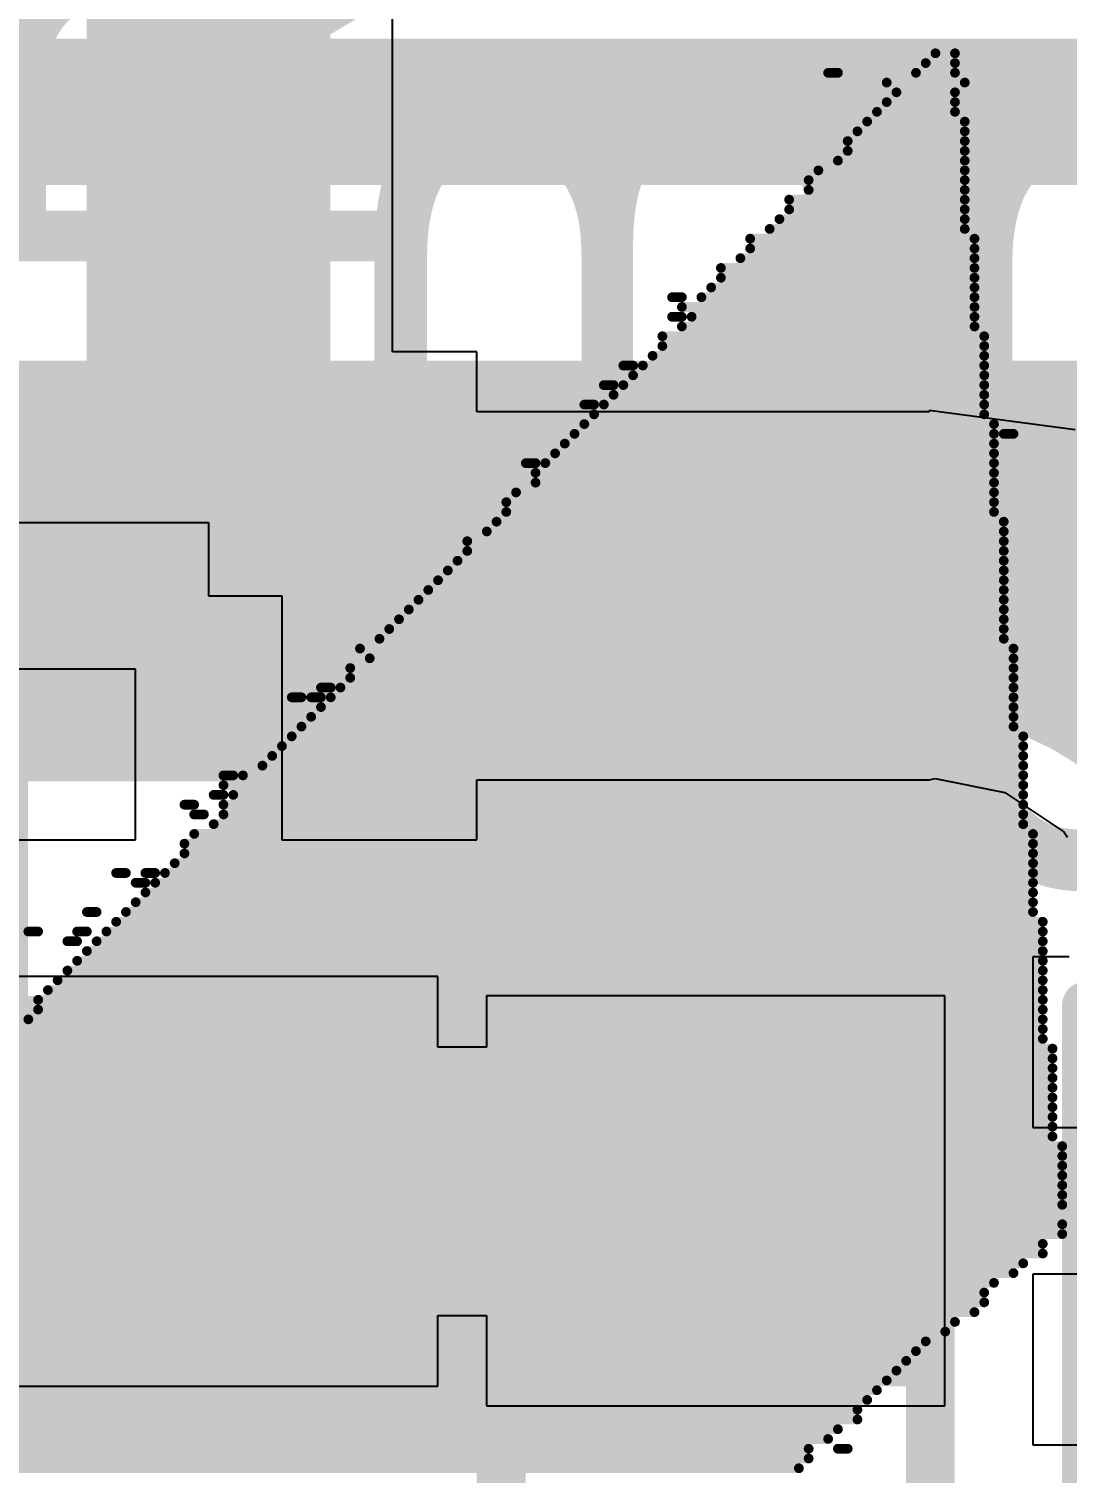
# Model space of a CAD drawing. Header units: millimetres. Extents: x -41 to 155, y -111 to 87.
# Drawn here: x 5.872 to 8.576, y 10.681 to 14.44 of the extents above; entities that cross this region are included whole.
import ezdxf

# ---------------------------------------------------------------- set-up
doc = ezdxf.new("R2010")
doc.units = ezdxf.units.MM
for name, color, linetype in [('BottomLayer', 5, 'Continuous'), ('BottomOverlay', 54, 'Continuous'), ('Mechanical1', 6, 'Continuous'), ('Mechanical2', 216, 'Continuous'), ('TopLayer', 1, 'Continuous'), ('TopOverlay', 2, 'Continuous'), ('TopPaste', 8, 'Continuous'), ('TopSolder', 216, 'Continuous')]:
    doc.layers.add(name, color=color, linetype=linetype)
doc.styles.add('Arial', font='', dxfattribs={"height": 0.2})
doc.styles.get('Arial').set_extended_font_data('Arial')

# ---------------------------------------------------------------- blocks, each defined once
blk = doc.blocks.new('S______B______36')
at = {"layer": 'TopLayer'}
for points in [[(-1.143, -0.4445), (-1.143, 0.4445), (-0.381, 0.4445), (-0.381, -0.4445)], [(0.381, -0.4445), (0.381, 0.4445), (1.143, 0.4445), (1.143, -0.4445)]]:
    blk.add_hatch(color=1, dxfattribs=at).paths.add_polyline_path(points)
at = {"layer": 'TopPaste'}
for points in [[(-1.143, -0.4445), (-1.143, 0.4445), (-0.381, 0.4445), (-0.381, -0.4445)], [(0.381, -0.4445), (0.381, 0.4445), (1.143, 0.4445), (1.143, -0.4445)]]:
    blk.add_hatch(color=8, dxfattribs=at).paths.add_polyline_path(points)
at = {"layer": 'TopSolder'}
for points in [[(-1.2446, -0.5461), (-1.2446, 0.5461), (-0.2794, 0.5461), (-0.2794, -0.5461)], [(0.2794, -0.5461), (0.2794, 0.5461), (1.2446, 0.5461), (1.2446, -0.5461)]]:
    blk.add_hatch(color=216, dxfattribs=at).paths.add_polyline_path(points)
at = {"layer": 'TopOverlay', "const_width": 0.127}
for points in [[(-1.27, 0.5588), (1.27, 0.5588)], [(-1.27, 0.5588), (-1.27, -0.5588)], [(1.27, 0.5588), (1.27, -0.5588)], [(-1.27, -0.5588), (1.27, -0.5588)]]:
    blk.add_lwpolyline(points, dxfattribs=at)
at = {"layer": 'TopOverlay', "const_width": 0.0635}
for points in [[(-1.30175, 0.5588, 1), (-1.23825, 0.5588, 1)], [(-1.30175, 0.5588, 1), (-1.23825, 0.5588, 1)], [(1.23825, 0.5588, 1), (1.30175, 0.5588, 1)], [(1.23825, 0.5588, 1), (1.30175, 0.5588, 1)], [(-1.30175, -0.5588, 1), (-1.23825, -0.5588, 1)], [(-1.30175, -0.5588, 1), (-1.23825, -0.5588, 1)], [(1.23825, -0.5588, 1), (1.30175, -0.5588, 1)], [(1.23825, -0.5588, 1), (1.30175, -0.5588, 1)]]:
    blk.add_lwpolyline(points, format="xyb", close=True, dxfattribs=at)
blk = doc.blocks.new('R___0603_44')
at = {"layer": 'TopLayer'}
for points in [[(-0.381, 0.4445), (-0.381, -0.4445), (-1.143, -0.4445), (-1.143, 0.4445)], [(1.143, 0.4445), (1.143, -0.4445), (0.381, -0.4445), (0.381, 0.4445)]]:
    blk.add_hatch(color=1, dxfattribs=at).paths.add_polyline_path(points)
at = {"layer": 'TopPaste'}
for points in [[(-0.381, 0.4445), (-0.381, -0.4445), (-1.143, -0.4445), (-1.143, 0.4445)], [(1.143, 0.4445), (1.143, -0.4445), (0.381, -0.4445), (0.381, 0.4445)]]:
    blk.add_hatch(color=8, dxfattribs=at).paths.add_polyline_path(points)
at = {"layer": 'TopSolder'}
for points in [[(-0.2794, 0.5461), (-0.2794, -0.5461), (-1.2446, -0.5461), (-1.2446, 0.5461)], [(1.2446, 0.5461), (1.2446, -0.5461), (0.2794, -0.5461), (0.2794, 0.5461)]]:
    blk.add_hatch(color=216, dxfattribs=at).paths.add_polyline_path(points)
at = {"layer": 'TopOverlay', "const_width": 0.127}
for points in [[(-1.2192, 0.5334), (-1.2192, -0.5334)], [(-1.2192, 0.5334), (1.2192, 0.5334)], [(1.2192, 0.5334), (1.2192, -0.5334)], [(-1.2192, -0.5334), (1.2192, -0.5334)]]:
    blk.add_lwpolyline(points, dxfattribs=at)
at = {"layer": 'TopOverlay', "const_width": 0.0635}
for points in [[(-1.25095, 0.5334, 1), (-1.18745, 0.5334, 1)], [(-1.25095, 0.5334, 1), (-1.18745, 0.5334, 1)], [(1.18745, 0.5334, 1), (1.25095, 0.5334, 1)], [(1.18745, 0.5334, 1), (1.25095, 0.5334, 1)], [(-1.25095, -0.5334, 1), (-1.18745, -0.5334, 1)], [(-1.25095, -0.5334, 1), (-1.18745, -0.5334, 1)], [(1.18745, -0.5334, 1), (1.25095, -0.5334, 1)], [(1.18745, -0.5334, 1), (1.25095, -0.5334, 1)]]:
    blk.add_lwpolyline(points, format="xyb", close=True, dxfattribs=at)
blk = doc.blocks.new('S______B______80')
at = {"layer": 'TopLayer'}
for points in [[(-1.143, -0.4445), (-1.143, 0.4445), (-0.381, 0.4445), (-0.381, -0.4445)], [(0.381, -0.4445), (0.381, 0.4445), (1.143, 0.4445), (1.143, -0.4445)]]:
    blk.add_hatch(color=1, dxfattribs=at).paths.add_polyline_path(points)
at = {"layer": 'TopPaste'}
for points in [[(-1.143, -0.4445), (-1.143, 0.4445), (-0.381, 0.4445), (-0.381, -0.4445)], [(0.381, -0.4445), (0.381, 0.4445), (1.143, 0.4445), (1.143, -0.4445)]]:
    blk.add_hatch(color=8, dxfattribs=at).paths.add_polyline_path(points)
at = {"layer": 'TopSolder'}
for points in [[(-1.2446, -0.5461), (-1.2446, 0.5461), (-0.2794, 0.5461), (-0.2794, -0.5461)], [(0.2794, -0.5461), (0.2794, 0.5461), (1.2446, 0.5461), (1.2446, -0.5461)]]:
    blk.add_hatch(color=216, dxfattribs=at).paths.add_polyline_path(points)
at = {"layer": 'TopOverlay', "const_width": 0.127}
for points in [[(-1.27, 0.5588), (-1.27, -0.5588)], [(-1.27, 0.5588), (1.27, 0.5588)], [(1.27, 0.5588), (1.27, -0.5588)], [(-1.27, -0.5588), (1.27, -0.5588)]]:
    blk.add_lwpolyline(points, dxfattribs=at)
at = {"layer": 'TopOverlay', "const_width": 0.0635}
for points in [[(-1.30175, 0.5588, 1), (-1.23825, 0.5588, 1)], [(-1.30175, 0.5588, 1), (-1.23825, 0.5588, 1)], [(1.23825, 0.5588, 1), (1.30175, 0.5588, 1)], [(1.23825, 0.5588, 1), (1.30175, 0.5588, 1)], [(-1.30175, -0.5588, 1), (-1.23825, -0.5588, 1)], [(-1.30175, -0.5588, 1), (-1.23825, -0.5588, 1)], [(1.23825, -0.5588, 1), (1.30175, -0.5588, 1)], [(1.23825, -0.5588, 1), (1.30175, -0.5588, 1)]]:
    blk.add_lwpolyline(points, format="xyb", close=True, dxfattribs=at)

msp = doc.modelspace()

# ---------------------------------------------------------------- linework, layer by layer
at = {"layer": 'BottomLayer', "const_width": 0.381}
for points in [[(4.6589, 14.224), (9.4742, 14.224)], [(4.7605, 13.3858), (9.8552, 13.3858)]]:
    msp.add_lwpolyline(points, dxfattribs=at)
at = {"layer": 'BottomOverlay', "const_width": 0.0254}
for points in [[(8.2074, 14.351), (8.2836, 14.351)], [(8.2328, 14.3764), (8.2836, 14.3764)], [(7.9534, 14.3256), (7.9788, 14.3256)], [(8.182, 14.3256), (8.2836, 14.3256)], [(8.1058, 14.3002), (8.309, 14.3002)], [(8.1312, 14.2748), (8.2836, 14.2748)], [(8.1058, 14.2494), (8.2836, 14.2494)], [(8.055, 14.1986), (8.309, 14.1986)], [(8.0804, 14.224), (8.2836, 14.224)], [(8.0296, 14.1732), (8.309, 14.1732)], [(8.0042, 14.1478), (8.309, 14.1478)], [(8.0042, 14.1224), (8.309, 14.1224)], [(7.9788, 14.097), (8.309, 14.097)], [(7.928, 14.0716), (8.309, 14.0716)], [(7.9026, 14.0462), (8.309, 14.0462)], [(7.9026, 14.0208), (8.309, 14.0208)], [(7.8518, 13.9954), (8.309, 13.9954)], [(7.8264, 13.9446), (8.309, 13.9446)], [(7.8518, 13.97), (8.309, 13.97)], [(7.801, 13.9192), (8.309, 13.9192)], [(7.7502, 13.8938), (8.3344, 13.8938)], [(7.7502, 13.8684), (8.3344, 13.8684)], [(7.7248, 13.843), (8.3344, 13.843)], [(7.674, 13.8176), (8.3344, 13.8176)], [(7.674, 13.7922), (8.3344, 13.7922)], [(7.6486, 13.7668), (8.3344, 13.7668)], [(7.547, 13.7414), (7.5724, 13.7414)], [(7.5724, 13.716), (8.3344, 13.716)], [(7.6232, 13.7414), (8.3344, 13.7414)], [(7.547, 13.6906), (7.5724, 13.6906)], [(7.5978, 13.6906), (8.3344, 13.6906)], [(7.5216, 13.6398), (8.3598, 13.6398)], [(7.5724, 13.6652), (8.3344, 13.6652)], [(7.5216, 13.6144), (8.3598, 13.6144)], [(7.42, 13.5636), (7.4454, 13.5636)], [(7.4708, 13.5636), (8.3598, 13.5636)], [(7.4962, 13.589), (8.3598, 13.589)], [(7.4454, 13.5382), (8.3598, 13.5382)], [(7.3692, 13.5128), (7.3946, 13.5128)], [(7.3946, 13.4874), (8.3598, 13.4874)], [(7.42, 13.5128), (8.3598, 13.5128)], [(7.3184, 13.462), (7.3438, 13.462)], [(7.3692, 13.462), (8.3598, 13.462)], [(7.3184, 13.4112), (8.3852, 13.4112)], [(7.3438, 13.4366), (8.3598, 13.4366)], [(7.293, 13.3858), (8.3852, 13.3858)], [(8.4106, 13.3858), (8.436, 13.3858)], [(7.2422, 13.335), (8.3852, 13.335)], [(7.2676, 13.3604), (8.3852, 13.3604)], [(7.166, 13.3096), (7.1914, 13.3096)], [(7.2168, 13.3096), (8.3852, 13.3096)], [(7.1914, 13.2842), (8.3852, 13.2842)], [(7.1914, 13.2588), (8.3852, 13.2588)], [(7.1406, 13.2334), (8.3852, 13.2334)], [(7.1152, 13.208), (8.3852, 13.208)], [(7.1152, 13.1826), (8.3852, 13.1826)], [(7.0898, 13.1572), (8.4106, 13.1572)], [(7.0644, 13.1318), (8.4106, 13.1318)], [(7.0136, 13.1064), (8.4106, 13.1064)], [(7.0136, 13.081), (8.4106, 13.081)], [(6.9882, 13.0556), (8.4106, 13.0556)], [(6.9374, 13.0048), (8.4106, 13.0048)], [(6.9628, 13.0302), (8.4106, 13.0302)], [(6.912, 12.9794), (8.4106, 12.9794)], [(6.8612, 12.9286), (8.4106, 12.9286)], [(6.8866, 12.954), (8.4106, 12.954)], [(6.8358, 12.9032), (8.4106, 12.9032)], [(6.785, 12.8524), (8.4106, 12.8524)], [(6.8104, 12.8778), (8.4106, 12.8778)], [(6.7342, 12.827), (8.436, 12.827)], [(6.7088, 12.7762), (8.436, 12.7762)], [(6.7596, 12.8016), (8.436, 12.8016)], [(6.7088, 12.7508), (8.436, 12.7508)], [(6.5564, 12.7), (6.5818, 12.7)], [(6.6072, 12.7), (6.6326, 12.7)], [(6.6326, 12.7254), (6.658, 12.7254)], [(6.658, 12.7), (8.436, 12.7)], [(6.6834, 12.7254), (8.436, 12.7254)], [(6.6326, 12.6746), (8.436, 12.6746)], [(6.5818, 12.6238), (8.436, 12.6238)], [(6.6072, 12.6492), (8.436, 12.6492)], [(6.5564, 12.5984), (8.4614, 12.5984)], [(6.5056, 12.5476), (8.4614, 12.5476)], [(6.531, 12.573), (8.4614, 12.573)], [(6.4802, 12.5222), (8.4614, 12.5222)], [(6.3786, 12.4968), (6.404, 12.4968)], [(6.3786, 12.4714), (8.4614, 12.4714)], [(6.4294, 12.4968), (8.4614, 12.4968)], [(6.3532, 12.446), (6.3786, 12.446)], [(6.404, 12.446), (8.4614, 12.446)], [(6.277, 12.4206), (6.3024, 12.4206)], [(6.3024, 12.3952), (6.3278, 12.3952)], [(6.3786, 12.4206), (8.4614, 12.4206)], [(6.3786, 12.3952), (8.4614, 12.3952)], [(6.3532, 12.3698), (8.4614, 12.3698)], [(6.277, 12.319), (8.4868, 12.319)], [(6.3024, 12.3444), (8.4868, 12.3444)], [(6.277, 12.2936), (8.4868, 12.2936)], [(6.0992, 12.2428), (6.1246, 12.2428)], [(6.1754, 12.2428), (6.2008, 12.2428)], [(6.2262, 12.2428), (8.4868, 12.2428)], [(6.2516, 12.2682), (8.4868, 12.2682)], [(6.15, 12.2174), (6.1754, 12.2174)], [(6.2008, 12.2174), (8.4868, 12.2174)], [(6.1754, 12.192), (8.4868, 12.192)], [(6.023, 12.1412), (6.0484, 12.1412)], [(6.1246, 12.1412), (8.4868, 12.1412)], [(6.15, 12.1666), (8.4868, 12.1666)], [(6.0992, 12.1158), (8.5122, 12.1158)], [(5.8706, 12.0904), (5.896, 12.0904)], [(5.9722, 12.065), (5.9976, 12.065)], [(5.9976, 12.0904), (6.023, 12.0904)], [(6.0484, 12.065), (8.5122, 12.065)], [(6.0738, 12.0904), (8.5122, 12.0904)], [(6.023, 12.0396), (8.5122, 12.0396)], [(5.9722, 11.9888), (8.5122, 11.9888)], [(5.9976, 12.0142), (8.5122, 12.0142)], [(5.9468, 11.9634), (8.5122, 11.9634)], [(5.896, 11.9126), (8.5122, 11.9126)], [(5.9214, 11.938), (8.5122, 11.938)], [(5.896, 11.8872), (8.5122, 11.8872)], [(3.1274, 11.8364), (8.5122, 11.8364)], [(5.8706, 11.8618), (8.5122, 11.8618)], [(3.1782, 11.811), (8.5122, 11.811)], [(3.2036, 11.7856), (8.5376, 11.7856)], [(3.229, 11.7602), (8.5376, 11.7602)], [(3.2544, 11.7348), (8.5376, 11.7348)], [(3.2544, 11.7094), (8.5376, 11.7094)], [(3.2798, 11.684), (8.5376, 11.684)], [(3.3306, 11.6586), (8.5376, 11.6586)], [(3.356, 11.6332), (8.5376, 11.6332)], [(3.356, 11.6078), (8.5376, 11.6078)], [(3.3814, 11.5824), (8.5376, 11.5824)], [(3.4068, 11.557), (8.5376, 11.557)], [(3.4322, 11.5316), (8.563, 11.5316)], [(3.4576, 11.5062), (8.563, 11.5062)], [(3.4576, 11.4808), (8.563, 11.4808)], [(3.483, 11.4554), (8.563, 11.4554)], [(3.5084, 11.43), (8.563, 11.43)], [(3.5338, 11.4046), (8.563, 11.4046)], [(3.5592, 11.3792), (8.563, 11.3792)], [(3.5846, 11.3538), (8.5884, 11.3538)], [(3.5846, 11.3284), (8.563, 11.3284)], [(3.61, 11.303), (8.563, 11.303)], [(3.6354, 11.2776), (8.5122, 11.2776)], [(3.6608, 11.2522), (8.5122, 11.2522)], [(3.6862, 11.2268), (8.4614, 11.2268)], [(3.7116, 11.2014), (8.436, 11.2014)], [(3.737, 11.176), (8.3852, 11.176)], [(3.737, 11.1506), (8.3598, 11.1506)], [(3.7624, 11.1252), (8.3598, 11.1252)], [(3.7624, 11.0998), (8.3344, 11.0998)], [(3.7878, 11.0744), (8.2836, 11.0744)], [(3.8132, 11.049), (8.2582, 11.049)], [(3.8386, 11.0236), (8.2074, 11.0236)], [(3.864, 10.9982), (8.182, 10.9982)], [(3.8894, 10.9728), (8.1566, 10.9728)], [(3.8894, 10.9474), (8.1312, 10.9474)], [(3.9148, 10.922), (8.1058, 10.922)], [(3.9402, 10.8966), (8.0804, 10.8966)], [(3.9402, 10.8712), (8.055, 10.8712)], [(3.9656, 10.8458), (8.0296, 10.8458)], [(3.991, 10.8204), (8.0296, 10.8204)], [(3.991, 10.795), (7.9788, 10.795)], [(4.0164, 10.7696), (7.9534, 10.7696)], [(4.0418, 10.7442), (7.9026, 10.7442)], [(7.9788, 10.7442), (8.0042, 10.7442)], [(4.0672, 10.7188), (7.9026, 10.7188)], [(4.0672, 10.6934), (7.8772, 10.6934)]]:
    msp.add_lwpolyline(points, dxfattribs=at)
at = {"layer": 'BottomOverlay', "const_width": 0.0127}
for points in [[(8.2011, 14.351, 1), (8.2138, 14.351, 1)], [(8.2265, 14.3764, 1), (8.2392, 14.3764, 1)], [(8.2773, 14.3764, 1), (8.29, 14.3764, 1)], [(8.2773, 14.351, 1), (8.29, 14.351, 1)], [(7.9471, 14.3256, 1), (7.9598, 14.3256, 1)], [(7.9725, 14.3256, 1), (7.9852, 14.3256, 1)], [(8.1757, 14.3256, 1), (8.1884, 14.3256, 1)], [(8.2773, 14.3256, 1), (8.29, 14.3256, 1)], [(8.0995, 14.3002, 1), (8.1122, 14.3002, 1)], [(8.1249, 14.2748, 1), (8.1376, 14.2748, 1)], [(8.2773, 14.2748, 1), (8.29, 14.2748, 1)], [(8.3027, 14.3002, 1), (8.3154, 14.3002, 1)], [(8.0995, 14.2494, 1), (8.1122, 14.2494, 1)], [(8.2773, 14.2494, 1), (8.29, 14.2494, 1)], [(8.0487, 14.1986, 1), (8.0614, 14.1986, 1)], [(8.0741, 14.224, 1), (8.0868, 14.224, 1)], [(8.2773, 14.224, 1), (8.29, 14.224, 1)], [(8.3027, 14.1986, 1), (8.3154, 14.1986, 1)], [(8.0233, 14.1732, 1), (8.036, 14.1732, 1)], [(8.3027, 14.1732, 1), (8.3154, 14.1732, 1)], [(7.9979, 14.1478, 1), (8.0106, 14.1478, 1)], [(7.9979, 14.1224, 1), (8.0106, 14.1224, 1)], [(8.3027, 14.1478, 1), (8.3154, 14.1478, 1)], [(8.3027, 14.1224, 1), (8.3154, 14.1224, 1)], [(7.9725, 14.097, 1), (7.9852, 14.097, 1)], [(8.3027, 14.097, 1), (8.3154, 14.097, 1)], [(7.9217, 14.0716, 1), (7.9344, 14.0716, 1)], [(8.3027, 14.0716, 1), (8.3154, 14.0716, 1)], [(7.8963, 14.0462, 1), (7.909, 14.0462, 1)], [(7.8963, 14.0208, 1), (7.909, 14.0208, 1)], [(8.3027, 14.0462, 1), (8.3154, 14.0462, 1)], [(8.3027, 14.0208, 1), (8.3154, 14.0208, 1)], [(7.8455, 13.9954, 1), (7.8582, 13.9954, 1)], [(8.3027, 13.9954, 1), (8.3154, 13.9954, 1)], [(7.8201, 13.9446, 1), (7.8328, 13.9446, 1)], [(7.8455, 13.97, 1), (7.8582, 13.97, 1)], [(8.3027, 13.97, 1), (8.3154, 13.97, 1)], [(8.3027, 13.9446, 1), (8.3154, 13.9446, 1)], [(7.7947, 13.9192, 1), (7.8074, 13.9192, 1)], [(8.3027, 13.9192, 1), (8.3154, 13.9192, 1)], [(7.7439, 13.8938, 1), (7.7566, 13.8938, 1)], [(7.7439, 13.8684, 1), (7.7566, 13.8684, 1)], [(8.3281, 13.8938, 1), (8.3408, 13.8938, 1)], [(8.3281, 13.8684, 1), (8.3408, 13.8684, 1)], [(7.7185, 13.843, 1), (7.7312, 13.843, 1)], [(8.3281, 13.843, 1), (8.3408, 13.843, 1)], [(7.6677, 13.8176, 1), (7.6804, 13.8176, 1)], [(7.6677, 13.7922, 1), (7.6804, 13.7922, 1)], [(8.3281, 13.8176, 1), (8.3408, 13.8176, 1)], [(8.3281, 13.7922, 1), (8.3408, 13.7922, 1)], [(7.6423, 13.7668, 1), (7.655, 13.7668, 1)], [(8.3281, 13.7668, 1), (8.3408, 13.7668, 1)], [(7.5407, 13.7414, 1), (7.5534, 13.7414, 1)], [(7.5661, 13.7414, 1), (7.5788, 13.7414, 1)], [(7.5661, 13.716, 1), (7.5788, 13.716, 1)], [(7.6169, 13.7414, 1), (7.6296, 13.7414, 1)], [(8.3281, 13.7414, 1), (8.3408, 13.7414, 1)], [(8.3281, 13.716, 1), (8.3408, 13.716, 1)], [(7.5407, 13.6906, 1), (7.5534, 13.6906, 1)], [(7.5661, 13.6906, 1), (7.5788, 13.6906, 1)], [(7.5915, 13.6906, 1), (7.6042, 13.6906, 1)], [(8.3281, 13.6906, 1), (8.3408, 13.6906, 1)], [(7.5153, 13.6398, 1), (7.528, 13.6398, 1)], [(7.5661, 13.6652, 1), (7.5788, 13.6652, 1)], [(8.3281, 13.6652, 1), (8.3408, 13.6652, 1)], [(8.3535, 13.6398, 1), (8.3662, 13.6398, 1)], [(7.5153, 13.6144, 1), (7.528, 13.6144, 1)], [(8.3535, 13.6144, 1), (8.3662, 13.6144, 1)], [(7.4137, 13.5636, 1), (7.4264, 13.5636, 1)], [(7.4391, 13.5636, 1), (7.4518, 13.5636, 1)], [(7.4645, 13.5636, 1), (7.4772, 13.5636, 1)], [(7.4899, 13.589, 1), (7.5026, 13.589, 1)], [(8.3535, 13.589, 1), (8.3662, 13.589, 1)], [(8.3535, 13.5636, 1), (8.3662, 13.5636, 1)], [(7.4391, 13.5382, 1), (7.4518, 13.5382, 1)], [(8.3535, 13.5382, 1), (8.3662, 13.5382, 1)], [(7.3629, 13.5128, 1), (7.3756, 13.5128, 1)], [(7.3883, 13.5128, 1), (7.401, 13.5128, 1)], [(7.3883, 13.4874, 1), (7.401, 13.4874, 1)], [(7.4137, 13.5128, 1), (7.4264, 13.5128, 1)], [(8.3535, 13.5128, 1), (8.3662, 13.5128, 1)], [(8.3535, 13.4874, 1), (8.3662, 13.4874, 1)], [(7.3121, 13.462, 1), (7.3248, 13.462, 1)], [(7.3375, 13.462, 1), (7.3502, 13.462, 1)], [(7.3629, 13.462, 1), (7.3756, 13.462, 1)], [(8.3535, 13.462, 1), (8.3662, 13.462, 1)], [(7.3121, 13.4112, 1), (7.3248, 13.4112, 1)], [(7.3375, 13.4366, 1), (7.3502, 13.4366, 1)], [(8.3535, 13.4366, 1), (8.3662, 13.4366, 1)], [(8.3789, 13.4112, 1), (8.3916, 13.4112, 1)], [(7.2867, 13.3858, 1), (7.2994, 13.3858, 1)], [(8.3789, 13.3858, 1), (8.3916, 13.3858, 1)], [(8.4043, 13.3858, 1), (8.417, 13.3858, 1)], [(8.4297, 13.3858, 1), (8.4424, 13.3858, 1)], [(7.2359, 13.335, 1), (7.2486, 13.335, 1)], [(7.2613, 13.3604, 1), (7.274, 13.3604, 1)], [(8.3789, 13.3604, 1), (8.3916, 13.3604, 1)], [(8.3789, 13.335, 1), (8.3916, 13.335, 1)], [(7.1597, 13.3096, 1), (7.1724, 13.3096, 1)], [(7.1851, 13.3096, 1), (7.1978, 13.3096, 1)], [(7.2105, 13.3096, 1), (7.2232, 13.3096, 1)], [(8.3789, 13.3096, 1), (8.3916, 13.3096, 1)], [(7.1851, 13.2842, 1), (7.1978, 13.2842, 1)], [(7.1851, 13.2588, 1), (7.1978, 13.2588, 1)], [(8.3789, 13.2842, 1), (8.3916, 13.2842, 1)], [(8.3789, 13.2588, 1), (8.3916, 13.2588, 1)], [(7.1343, 13.2334, 1), (7.147, 13.2334, 1)], [(8.3789, 13.2334, 1), (8.3916, 13.2334, 1)], [(7.1089, 13.208, 1), (7.1216, 13.208, 1)], [(7.1089, 13.1826, 1), (7.1216, 13.1826, 1)], [(8.3789, 13.208, 1), (8.3916, 13.208, 1)], [(8.3789, 13.1826, 1), (8.3916, 13.1826, 1)], [(7.0835, 13.1572, 1), (7.0962, 13.1572, 1)], [(8.4043, 13.1572, 1), (8.417, 13.1572, 1)], [(7.0581, 13.1318, 1), (7.0708, 13.1318, 1)], [(8.4043, 13.1318, 1), (8.417, 13.1318, 1)], [(7.0073, 13.1064, 1), (7.02, 13.1064, 1)], [(7.0073, 13.081, 1), (7.02, 13.081, 1)], [(8.4043, 13.1064, 1), (8.417, 13.1064, 1)], [(8.4043, 13.081, 1), (8.417, 13.081, 1)], [(6.9819, 13.0556, 1), (6.9946, 13.0556, 1)], [(8.4043, 13.0556, 1), (8.417, 13.0556, 1)], [(6.9311, 13.0048, 1), (6.9438, 13.0048, 1)], [(6.9565, 13.0302, 1), (6.9692, 13.0302, 1)], [(8.4043, 13.0302, 1), (8.417, 13.0302, 1)], [(8.4043, 13.0048, 1), (8.417, 13.0048, 1)], [(6.9057, 12.9794, 1), (6.9184, 12.9794, 1)], [(8.4043, 12.9794, 1), (8.417, 12.9794, 1)], [(6.8549, 12.9286, 1), (6.8676, 12.9286, 1)], [(6.8803, 12.954, 1), (6.893, 12.954, 1)], [(8.4043, 12.954, 1), (8.417, 12.954, 1)], [(8.4043, 12.9286, 1), (8.417, 12.9286, 1)], [(6.8295, 12.9032, 1), (6.8422, 12.9032, 1)], [(8.4043, 12.9032, 1), (8.417, 12.9032, 1)], [(6.7787, 12.8524, 1), (6.7914, 12.8524, 1)], [(6.8041, 12.8778, 1), (6.8168, 12.8778, 1)], [(8.4043, 12.8778, 1), (8.417, 12.8778, 1)], [(8.4043, 12.8524, 1), (8.417, 12.8524, 1)], [(6.7279, 12.827, 1), (6.7406, 12.827, 1)], [(8.4297, 12.827, 1), (8.4424, 12.827, 1)], [(6.7025, 12.7762, 1), (6.7152, 12.7762, 1)], [(6.7533, 12.8016, 1), (6.766, 12.8016, 1)], [(8.4297, 12.8016, 1), (8.4424, 12.8016, 1)], [(8.4297, 12.7762, 1), (8.4424, 12.7762, 1)], [(6.7025, 12.7508, 1), (6.7152, 12.7508, 1)], [(8.4297, 12.7508, 1), (8.4424, 12.7508, 1)], [(6.5501, 12.7, 1), (6.5628, 12.7, 1)], [(6.5755, 12.7, 1), (6.5882, 12.7, 1)], [(6.6009, 12.7, 1), (6.6136, 12.7, 1)], [(6.6263, 12.7254, 1), (6.639, 12.7254, 1)], [(6.6263, 12.7, 1), (6.639, 12.7, 1)], [(6.6517, 12.7254, 1), (6.6644, 12.7254, 1)], [(6.6517, 12.7, 1), (6.6644, 12.7, 1)], [(6.6771, 12.7254, 1), (6.6898, 12.7254, 1)], [(8.4297, 12.7254, 1), (8.4424, 12.7254, 1)], [(8.4297, 12.7, 1), (8.4424, 12.7, 1)], [(6.6263, 12.6746, 1), (6.639, 12.6746, 1)], [(8.4297, 12.6746, 1), (8.4424, 12.6746, 1)], [(6.5755, 12.6238, 1), (6.5882, 12.6238, 1)], [(6.6009, 12.6492, 1), (6.6136, 12.6492, 1)], [(8.4297, 12.6492, 1), (8.4424, 12.6492, 1)], [(8.4297, 12.6238, 1), (8.4424, 12.6238, 1)], [(6.5501, 12.5984, 1), (6.5628, 12.5984, 1)], [(8.4551, 12.5984, 1), (8.4678, 12.5984, 1)], [(6.4993, 12.5476, 1), (6.512, 12.5476, 1)], [(6.5247, 12.573, 1), (6.5374, 12.573, 1)], [(8.4551, 12.573, 1), (8.4678, 12.573, 1)], [(8.4551, 12.5476, 1), (8.4678, 12.5476, 1)], [(6.4739, 12.5222, 1), (6.4866, 12.5222, 1)], [(8.4551, 12.5222, 1), (8.4678, 12.5222, 1)], [(6.3723, 12.4968, 1), (6.385, 12.4968, 1)], [(6.3723, 12.4714, 1), (6.385, 12.4714, 1)], [(6.3977, 12.4968, 1), (6.4104, 12.4968, 1)], [(6.4231, 12.4968, 1), (6.4358, 12.4968, 1)], [(8.4551, 12.4968, 1), (8.4678, 12.4968, 1)], [(8.4551, 12.4714, 1), (8.4678, 12.4714, 1)], [(6.3469, 12.446, 1), (6.3596, 12.446, 1)], [(6.3723, 12.446, 1), (6.385, 12.446, 1)], [(6.3977, 12.446, 1), (6.4104, 12.446, 1)], [(8.4551, 12.446, 1), (8.4678, 12.446, 1)], [(6.2707, 12.4206, 1), (6.2834, 12.4206, 1)], [(6.2961, 12.4206, 1), (6.3088, 12.4206, 1)], [(6.2961, 12.3952, 1), (6.3088, 12.3952, 1)], [(6.3215, 12.3952, 1), (6.3342, 12.3952, 1)], [(6.3723, 12.4206, 1), (6.385, 12.4206, 1)], [(6.3723, 12.3952, 1), (6.385, 12.3952, 1)], [(8.4551, 12.4206, 1), (8.4678, 12.4206, 1)], [(8.4551, 12.3952, 1), (8.4678, 12.3952, 1)], [(6.3469, 12.3698, 1), (6.3596, 12.3698, 1)], [(8.4551, 12.3698, 1), (8.4678, 12.3698, 1)], [(6.2707, 12.319, 1), (6.2834, 12.319, 1)], [(6.2961, 12.3444, 1), (6.3088, 12.3444, 1)], [(8.4805, 12.3444, 1), (8.4932, 12.3444, 1)], [(8.4805, 12.319, 1), (8.4932, 12.319, 1)], [(6.2707, 12.2936, 1), (6.2834, 12.2936, 1)], [(8.4805, 12.2936, 1), (8.4932, 12.2936, 1)], [(6.0929, 12.2428, 1), (6.1056, 12.2428, 1)], [(6.1183, 12.2428, 1), (6.131, 12.2428, 1)], [(6.1691, 12.2428, 1), (6.1818, 12.2428, 1)], [(6.1945, 12.2428, 1), (6.2072, 12.2428, 1)], [(6.2199, 12.2428, 1), (6.2326, 12.2428, 1)], [(6.2453, 12.2682, 1), (6.258, 12.2682, 1)], [(8.4805, 12.2682, 1), (8.4932, 12.2682, 1)], [(8.4805, 12.2428, 1), (8.4932, 12.2428, 1)], [(6.1437, 12.2174, 1), (6.1564, 12.2174, 1)], [(6.1691, 12.2174, 1), (6.1818, 12.2174, 1)], [(6.1945, 12.2174, 1), (6.2072, 12.2174, 1)], [(8.4805, 12.2174, 1), (8.4932, 12.2174, 1)], [(6.1691, 12.192, 1), (6.1818, 12.192, 1)], [(8.4805, 12.192, 1), (8.4932, 12.192, 1)], [(6.0167, 12.1412, 1), (6.0294, 12.1412, 1)], [(6.0421, 12.1412, 1), (6.0548, 12.1412, 1)], [(6.1183, 12.1412, 1), (6.131, 12.1412, 1)], [(6.1437, 12.1666, 1), (6.1564, 12.1666, 1)], [(8.4805, 12.1666, 1), (8.4932, 12.1666, 1)], [(8.4805, 12.1412, 1), (8.4932, 12.1412, 1)], [(6.0929, 12.1158, 1), (6.1056, 12.1158, 1)], [(8.5059, 12.1158, 1), (8.5186, 12.1158, 1)], [(5.8643, 12.0904, 1), (5.877, 12.0904, 1)], [(5.8897, 12.0904, 1), (5.9024, 12.0904, 1)], [(5.9659, 12.065, 1), (5.9786, 12.065, 1)], [(5.9913, 12.0904, 1), (6.004, 12.0904, 1)], [(5.9913, 12.065, 1), (6.004, 12.065, 1)], [(6.0167, 12.0904, 1), (6.0294, 12.0904, 1)], [(6.0421, 12.065, 1), (6.0548, 12.065, 1)], [(6.0675, 12.0904, 1), (6.0802, 12.0904, 1)], [(8.5059, 12.0904, 1), (8.5186, 12.0904, 1)], [(8.5059, 12.065, 1), (8.5186, 12.065, 1)], [(6.0167, 12.0396, 1), (6.0294, 12.0396, 1)], [(8.5059, 12.0396, 1), (8.5186, 12.0396, 1)], [(5.9659, 11.9888, 1), (5.9786, 11.9888, 1)], [(5.9913, 12.0142, 1), (6.004, 12.0142, 1)], [(8.5059, 12.0142, 1), (8.5186, 12.0142, 1)], [(8.5059, 11.9888, 1), (8.5186, 11.9888, 1)], [(5.9405, 11.9634, 1), (5.9532, 11.9634, 1)], [(8.5059, 11.9634, 1), (8.5186, 11.9634, 1)], [(5.8897, 11.9126, 1), (5.9024, 11.9126, 1)], [(5.9151, 11.938, 1), (5.9278, 11.938, 1)], [(8.5059, 11.938, 1), (8.5186, 11.938, 1)], [(8.5059, 11.9126, 1), (8.5186, 11.9126, 1)], [(5.8897, 11.8872, 1), (5.9024, 11.8872, 1)], [(8.5059, 11.8872, 1), (8.5186, 11.8872, 1)], [(5.8643, 11.8618, 1), (5.877, 11.8618, 1)], [(8.5059, 11.8618, 1), (8.5186, 11.8618, 1)], [(8.5059, 11.8364, 1), (8.5186, 11.8364, 1)], [(8.5059, 11.811, 1), (8.5186, 11.811, 1)], [(8.5313, 11.7856, 1), (8.544, 11.7856, 1)], [(8.5313, 11.7602, 1), (8.544, 11.7602, 1)], [(8.5313, 11.7348, 1), (8.544, 11.7348, 1)], [(8.5313, 11.7094, 1), (8.544, 11.7094, 1)], [(8.5313, 11.684, 1), (8.544, 11.684, 1)], [(8.5313, 11.6586, 1), (8.544, 11.6586, 1)], [(8.5313, 11.6332, 1), (8.544, 11.6332, 1)], [(8.5313, 11.6078, 1), (8.544, 11.6078, 1)], [(8.5313, 11.5824, 1), (8.544, 11.5824, 1)], [(8.5313, 11.557, 1), (8.544, 11.557, 1)], [(8.5567, 11.5316, 1), (8.5694, 11.5316, 1)], [(8.5567, 11.5062, 1), (8.5694, 11.5062, 1)], [(8.5567, 11.4808, 1), (8.5694, 11.4808, 1)], [(8.5567, 11.4554, 1), (8.5694, 11.4554, 1)], [(8.5567, 11.43, 1), (8.5694, 11.43, 1)], [(8.5567, 11.4046, 1), (8.5694, 11.4046, 1)], [(8.5567, 11.3792, 1), (8.5694, 11.3792, 1)], [(8.5567, 11.3284, 1), (8.5694, 11.3284, 1)], [(8.5567, 11.303, 1), (8.5694, 11.303, 1)], [(8.5059, 11.2776, 1), (8.5186, 11.2776, 1)], [(8.5059, 11.2522, 1), (8.5186, 11.2522, 1)], [(8.4297, 11.2014, 1), (8.4424, 11.2014, 1)], [(8.4551, 11.2268, 1), (8.4678, 11.2268, 1)], [(8.3789, 11.176, 1), (8.3916, 11.176, 1)], [(8.3535, 11.1506, 1), (8.3662, 11.1506, 1)], [(8.3535, 11.1252, 1), (8.3662, 11.1252, 1)], [(8.3281, 11.0998, 1), (8.3408, 11.0998, 1)], [(8.2519, 11.049, 1), (8.2646, 11.049, 1)], [(8.2773, 11.0744, 1), (8.29, 11.0744, 1)], [(8.2011, 11.0236, 1), (8.2138, 11.0236, 1)], [(8.1503, 10.9728, 1), (8.163, 10.9728, 1)], [(8.1757, 10.9982, 1), (8.1884, 10.9982, 1)], [(8.1249, 10.9474, 1), (8.1376, 10.9474, 1)], [(8.0741, 10.8966, 1), (8.0868, 10.8966, 1)], [(8.0995, 10.922, 1), (8.1122, 10.922, 1)], [(8.0487, 10.8712, 1), (8.0614, 10.8712, 1)], [(8.0233, 10.8458, 1), (8.036, 10.8458, 1)], [(8.0233, 10.8204, 1), (8.036, 10.8204, 1)], [(7.9725, 10.795, 1), (7.9852, 10.795, 1)], [(7.8963, 10.7442, 1), (7.909, 10.7442, 1)], [(7.9471, 10.7696, 1), (7.9598, 10.7696, 1)], [(7.9725, 10.7442, 1), (7.9852, 10.7442, 1)], [(7.9979, 10.7442, 1), (8.0106, 10.7442, 1)], [(7.8963, 10.7188, 1), (7.909, 10.7188, 1)], [(7.8709, 10.6934, 1), (7.8836, 10.6934, 1)]]:
    msp.add_lwpolyline(points, format="xyb", close=True, dxfattribs=at)
at = {"layer": 'Mechanical1', "const_width": 0.254}
msp.add_lwpolyline([(-26.7326, 19.8284, -3.064051), (-27.0164, -19.4272)], format="xyb", dxfattribs=at)
at = {"layer": 'Mechanical2', "const_width": 0.254}
msp.add_lwpolyline([(-27.7733, 19.435, -3.216016), (-28.067, -19.0083)], format="xyb", dxfattribs=at)
at = {"layer": 'TopLayer'}
for p, q in [((6.8189, 13.5992), (6.8189, 15.9203)), ((7.0383, 13.5992), (6.8189, 13.5992)), ((7.0383, 13.4433), (7.0383, 13.5992)), ((8.2162, 13.4433), (7.0383, 13.4433)), ((8.597, 13.3966), (8.2162, 13.4467)), ((8.2162, 13.4467), (8.2162, 13.4433)), ((5.6413, 13.1547), (6.3398, 13.1547)), ((6.3398, 13.1547), (6.3398, 12.9642)), ((6.3398, 12.9642), (6.5303, 12.9642)), ((6.5303, 12.9642), (6.5303, 12.3292)), ((6.1493, 12.7737), (5.6413, 12.7737)), ((6.1493, 12.3292), (6.1493, 12.7737)), ((7.0383, 12.3292), (7.0383, 12.4851)), ((7.0383, 12.4851), (8.2162, 12.4851)), ((8.2162, 12.4851), (8.2324, 12.4883)), ((8.2324, 12.4883), (8.4137, 12.4522)), ((8.4137, 12.4522), (8.5675, 12.3495)), ((8.5675, 12.3495), (8.5766, 12.3358)), ((5.6413, 12.3292), (6.1493, 12.3292)), ((6.5303, 12.3292), (7.0383, 12.3292)), ((8.5811, 12.0244), (8.4861, 12.0244)), ((8.4861, 12.0244), (8.4861, 11.5799)), ((6.9367, 11.9736), (5.7429, 11.9736)), ((6.9367, 11.7898), (6.9367, 11.9736)), ((8.2575, 11.9228), (7.0637, 11.9228)), ((7.0637, 11.9228), (7.0637, 11.7898)), ((8.2575, 10.856), (8.2575, 11.9228)), ((7.0637, 11.7898), (6.9367, 11.7898)), ((8.4861, 11.5799), (9.1846, 11.5799)), ((8.9941, 11.1989), (8.4861, 11.1989)), ((8.4861, 11.1989), (8.4861, 10.7544)), ((6.9367, 10.9068), (6.9367, 11.0906)), ((6.9367, 11.0906), (7.0637, 11.0906)), ((7.0637, 11.0906), (7.0637, 10.856)), ((5.7429, 10.9068), (6.9367, 10.9068)), ((7.0637, 10.856), (8.2575, 10.856)), ((8.4861, 10.7544), (8.9941, 10.7544))]:
    msp.add_line(p, q, dxfattribs=at)
for points, const_width in [([(6.3398, 12.9642), (6.3398, 16.1188)], 0.635), ([(6.3398, 12.9642), (8.2162, 12.9642)], 0.635), ([(6.3398, 11.4402), (7.538, 11.4402)], 0.381)]:
    msp.add_lwpolyline(points, dxfattribs=dict(at, const_width=const_width))
for points, const_width in [([(6.181, 12.9642, 1), (6.4985, 12.9642, 1)], 0.3175), ([(6.181, 12.9642, 1), (6.4985, 12.9642, 1)], 0.3175), ([(8.0575, 12.9642, 1), (8.375, 12.9642, 1)], 0.3175), ([(8.0575, 12.9642, 1), (8.375, 12.9642, 1)], 0.3175), ([(6.2445, 11.4402, 1), (6.435, 11.4402, 1)], 0.1905), ([(7.4427, 11.4402, 1), (7.6332, 11.4402, 1)], 0.1905), ([(7.4427, 11.4402, 1), (7.6332, 11.4402, 1)], 0.1905), ([(7.5653, 11.3894, 1), (7.7558, 11.3894, 1)], 0.1905)]:
    msp.add_lwpolyline(points, format="xyb", close=True, dxfattribs=dict(at, const_width=const_width))
for points, const_width in [([(8.2162, 12.9642, -0.198912), (8.9154, 12.6746)], 0.635), ([(7.538, 11.4402, -0.198912), (7.6606, 11.3894)], 0.381)]:
    msp.add_lwpolyline(points, format="xyb", dxfattribs=dict(at, const_width=const_width))

# ---------------------------------------------------------------- block references
at = {"rotation": 90}
for name, p in [('R___0603_44', (6.3398, 12.2022)), ('S______B______36', (7.6606, 10.6274)), ('S______B______80', (9.1846, 10.6274))]:
    msp.add_blockref(name, p, dxfattribs=at)

# ---------------------------------------------------------------- texts
at = {"layer": 'TopOverlay', "style": 'Arial'}
for s, height, p in [('R66', 1.016, (6.8222, 13.7182)), ('SB1', 1.27, (8.0412, 12.0748)), ('SB3', 1.27, (9.5652, 12.0575))]:
    msp.add_text(s, height=height, rotation=90, dxfattribs=at).set_placement(p)

doc.saveas('drawing.dxf')
